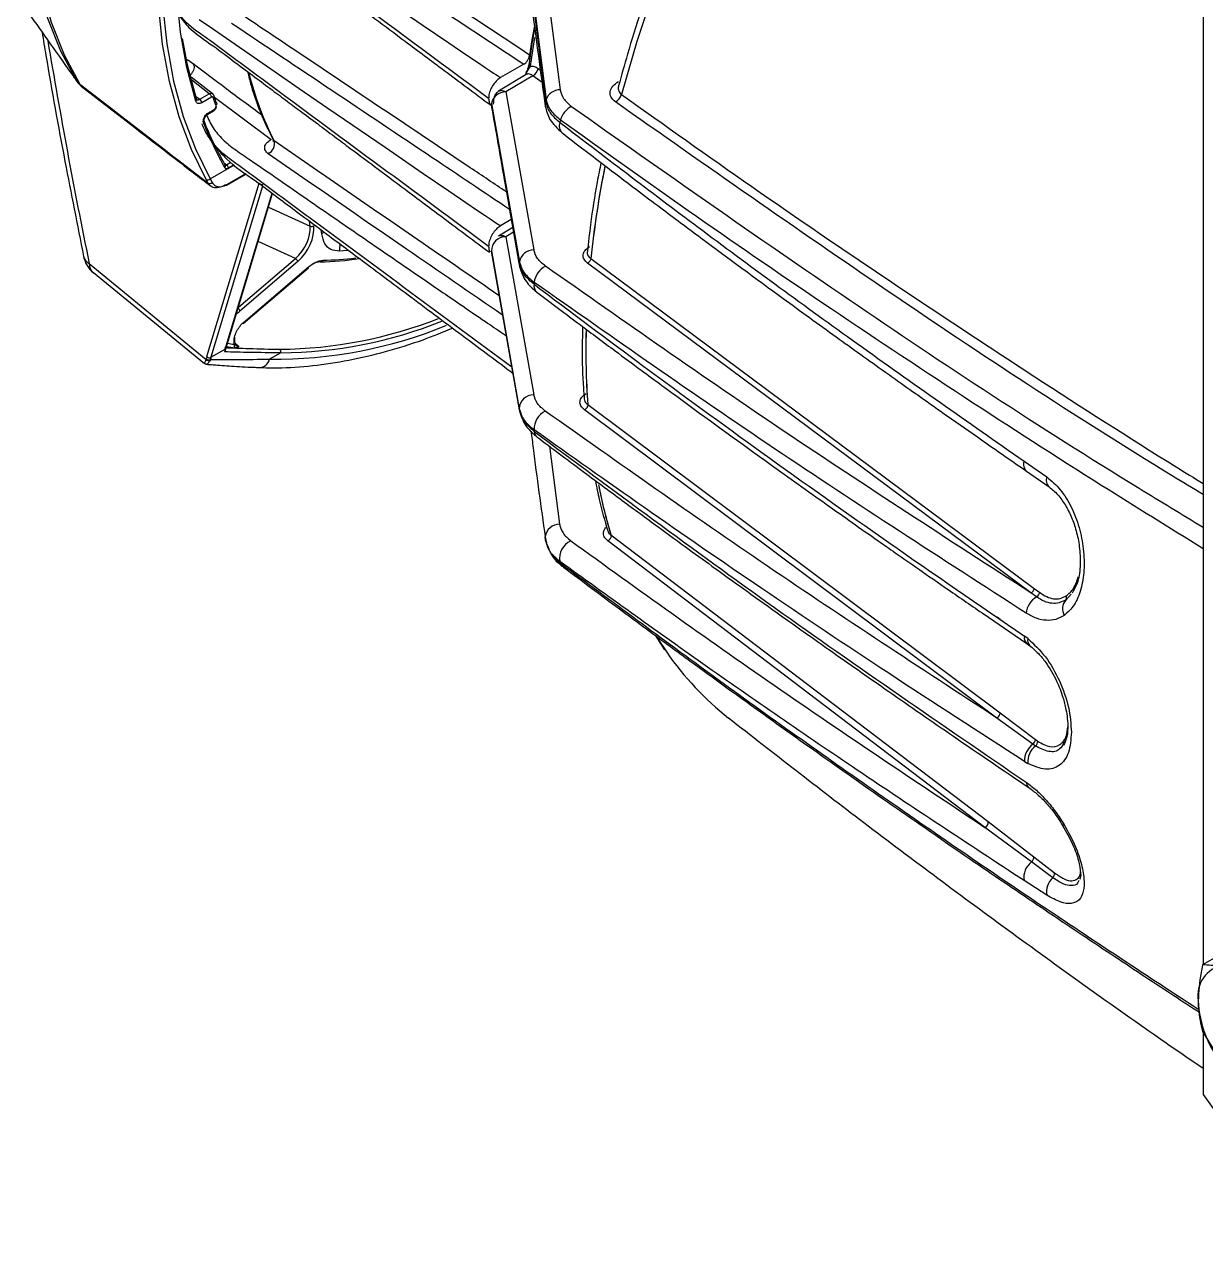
# Model space of a CAD drawing. Extents: x 16.5 to 113.1, y 4.4 to 84.5.
# Drawn here: x 18.168 to 22.336, y 64.563 to 68.869 of the extents above; entities that cross this region are included whole.
import ezdxf

# ---------------------------------------------------------------- set-up
doc = ezdxf.new("R2010")
doc.units = 0
doc.header["$MEASUREMENT"] = 0
doc.layers.add('OBJECT', color=7, linetype='CONTINUOUS')

msp = doc.modelspace()

# ---------------------------------------------------------------- linework, layer by layer
at = {"layer": 'OBJECT'}
for p, q in [((22.3276, 72.4194), (22.3276, 65.5518)), ((18.9119, 69.4033), (19.9299, 68.7278)), ((19.9845, 69.2124), (20.0583, 68.638)), ((19.9338, 69.1738), (20.0069, 68.5956)), ((19.9357, 69.1803), (20.0086, 68.603)), ((19.9299, 68.7278), (19.8485, 68.6809)), ((19.9406, 68.7003), (19.9539, 68.7216)), ((19.9805, 68.7133), (19.9887, 68.7074)), ((18.3422, 68.6831), (18.3514, 68.6703)), ((18.3441, 68.6803), (18.3422, 68.6831)), ((18.3441, 68.6803), (18.3534, 68.6674)), ((18.3534, 68.6674), (18.3514, 68.6703)), ((18.8308, 68.6248), (18.7563, 68.6819)), ((18.8204, 68.624), (18.7588, 68.6713)), ((19.9381, 68.6919), (19.8403, 68.6326)), ((19.9617, 68.6875), (19.8665, 68.6307)), ((19.9366, 68.6906), (19.933, 68.6883)), ((19.9946, 68.6639), (19.9617, 68.6875)), ((18.8307, 68.6246), (18.8333, 68.6228)), ((19.8665, 68.6307), (19.9655, 68.0734)), ((18.7717, 68.6154), (18.7864, 68.6044)), ((18.7864, 68.6044), (18.8204, 68.624)), ((18.8275, 68.6118), (18.7935, 68.5921)), ((18.8439, 68.5831), (18.8343, 68.6101)), ((18.8386, 68.6122), (19.0385, 68.4624)), ((19.9143, 68.026), (19.8158, 68.5884)), ((19.8159, 68.589), (19.9147, 68.0309)), ((18.815, 68.5522), (18.8357, 68.5641)), ((18.817, 68.5568), (18.8372, 68.5684)), ((19.0385, 68.4624), (19.0365, 68.4613)), ((18.8234, 68.3236), (18.9087, 68.3729)), ((18.8721, 68.38), (18.8809, 68.3732)), ((18.8809, 68.3732), (18.8964, 68.3821)), ((18.9086, 68.373), (18.8879, 68.361)), ((18.8234, 68.3236), (18.8302, 68.3112)), ((18.8826, 68.3016), (18.951, 68.341)), ((18.8846, 68.305), (18.9492, 68.3423)), ((18.816, 68.3088), (18.8092, 68.321)), ((18.8119, 67.6963), (18.9964, 68.308)), ((19.0084, 68.2979), (18.8262, 67.6939)), ((18.8765, 67.7229), (19.0423, 68.2726)), ((18.8795, 67.7269), (19.0438, 68.2714)), ((19.0293, 68.2234), (19.1759, 68.1566)), ((19.1759, 68.1566), (19.1739, 68.1742)), ((19.8909, 68.1521), (19.8403, 68.1214)), ((19.886, 68.1799), (19.8485, 68.1583)), ((19.2171, 68.1295), (19.2156, 68.1431)), ((19.8938, 68.1357), (19.8665, 68.1194)), ((19.8665, 68.1194), (19.9651, 67.5619)), ((19.1241, 68.0427), (18.9928, 68.1025)), ((19.3096, 68.0713), (19.279, 68.0689)), ((19.8158, 68.0693), (19.9143, 67.5126)), ((19.9147, 67.5082), (19.8159, 68.0687)), ((18.3965, 68.0246), (18.809, 67.6864)), ((18.9228, 67.8704), (19.1241, 68.0427)), ((19.1326, 68.0318), (18.9286, 67.8572)), ((21.7196, 66.8628), (20.1553, 68.0266)), ((20.1668, 68.0425), (21.7311, 66.8787)), ((18.4113, 67.9932), (18.8031, 67.672)), ((18.94, 67.813), (19.1699, 68.0098)), ((18.9406, 67.8165), (19.1705, 68.0133)), ((18.8262, 67.6939), (18.8765, 67.7229)), ((18.9108, 67.7456), (18.9251, 67.7326)), ((18.809, 67.6864), (18.8098, 67.6889)), ((18.8242, 67.6866), (18.8229, 67.6835)), ((19.0722, 67.7097), (19.0333, 67.6873)), ((18.803, 67.6716), (18.8034, 67.6724)), ((21.5994, 66.4213), (20.1443, 67.5088)), ((20.1557, 67.5273), (20.1557, 67.5264)), ((20.1559, 67.5272), (21.611, 66.4395)), ((20.1559, 67.5262), (20.1559, 67.5272)), ((20.021, 67.3799), (20.0564, 67.1053)), ((21.6954, 67.328), (21.7757, 67.2718)), ((21.7042, 67.2924), (21.784, 67.2366)), ((20.0054, 67.0608), (20.0112, 67.0322)), ((20.0115, 67.0346), (20.0135, 67.0288)), ((21.5572, 66.0354), (20.2265, 67.0467)), ((20.2375, 67.0675), (20.238, 67.0642)), ((20.2377, 67.0674), (21.5685, 66.0556)), ((20.2382, 67.0641), (20.2377, 67.0674)), ((20.0131, 67.0265), (20.0224, 67.0096)), ((21.7395, 66.8485), (21.7196, 66.8628)), ((21.7311, 66.8787), (21.7506, 66.8642)), ((21.8687, 66.8693), (21.8651, 66.8616)), ((21.8424, 66.8376), (21.8302, 66.8322)), ((21.8621, 66.8584), (21.8424, 66.8376)), ((21.611, 66.7686), (21.6008, 66.7767)), ((20.3934, 66.7134), (20.427, 66.662)), ((20.398, 66.7082), (20.4343, 66.6535)), ((21.709, 66.7014), (21.6967, 66.7103)), ((21.7066, 66.6834), (21.7162, 66.6764)), ((21.611, 66.4395), (21.7353, 66.3454)), ((21.7261, 66.3288), (21.5994, 66.4213)), ((21.7353, 66.3454), (21.7437, 66.3393)), ((21.7355, 66.3224), (21.7261, 66.3288)), ((21.8407, 66.3398), (21.8351, 66.3318)), ((21.6967, 66.2682), (21.709, 66.2609)), ((21.5685, 66.0556), (21.7298, 65.9319)), ((21.7216, 65.9137), (21.5572, 66.0354)), ((21.7965, 65.8579), (21.7216, 65.9137)), ((21.7298, 65.9319), (21.8033, 65.8749)), ((21.7757, 65.7959), (21.6954, 65.8475)), ((22.4761, 65.6375), (22.3257, 65.5507)), ((22.3257, 65.315), (22.3983, 65.1959)), ((22.3276, 65.3119), (22.3276, 65.0929))]:
    msp.add_line(p, q, dxfattribs=at)
at = {"layer": 'OBJECT', "flags": 128}
for points in [[(22.1343, 71.3128), (21.9901, 71.2128), (21.8472, 71.1023), (21.7064, 70.9817), (21.5681, 70.8517), (21.4332, 70.7128), (21.3022, 70.5657), (21.1757, 70.411), (21.0543, 70.2496), (20.9386, 70.0821), (20.829, 69.9093), (20.7262, 69.732), (20.6306, 69.551), (20.5427, 69.3673), (20.4628, 69.1816), (20.3913, 68.9947), (20.3285, 68.8077), (20.2748, 68.6213)], [(18.3514, 68.6703), (18.2961, 68.7745), (18.2503, 68.8888), (18.2144, 69.0126), (18.1886, 69.1451), (18.173, 69.2854), (18.1678, 69.4327), (18.173, 69.5859), (18.1886, 69.7442), (18.2144, 69.9065), (18.2503, 70.0717), (18.2961, 70.2389), (18.3514, 70.407)], [(18.3638, 70.3979), (18.3083, 70.2295), (18.2624, 70.0619), (18.2265, 69.8963), (18.2006, 69.7336), (18.185, 69.575), (18.1798, 69.4213), (18.185, 69.2738), (18.2006, 69.1331), (18.2265, 69.0003), (18.2624, 68.8762), (18.3083, 68.7616), (18.3638, 68.6572)], [(18.8092, 68.321), (18.7569, 68.427), (18.7137, 68.5424), (18.6798, 68.6665), (18.6554, 68.7988), (18.6408, 68.9383), (18.6359, 69.0843), (18.6408, 69.236), (18.6554, 69.3925), (18.6798, 69.5528), (18.7137, 69.7161), (18.7569, 69.8814), (18.8092, 70.0478)], [(18.8234, 70.0433), (18.7713, 69.8776), (18.7283, 69.713), (18.6945, 69.5504), (18.6703, 69.3907), (18.6557, 69.2349), (18.6508, 69.0838), (18.6557, 68.9384), (18.6703, 68.7994), (18.6945, 68.6677), (18.7283, 68.5441), (18.7713, 68.4292), (18.8234, 68.3236)], [(18.773, 68.5977), (18.7415, 68.7159), (18.7189, 68.8416), (18.7052, 68.9741), (18.7007, 69.1126), (18.7052, 69.2563), (18.7189, 69.4046), (18.7415, 69.5564), (18.773, 69.711)], [(19.9508, 68.7601), (19.9121, 68.7858), (19.7576, 68.8883), (19.1393, 69.2986), (18.9342, 69.4347)], [(19.4406, 68.9574), (19.5755, 68.865), (19.6657, 68.8034), (19.726, 68.7624), (19.7663, 68.7351), (19.7933, 68.7169), (19.8114, 68.7048), (19.8235, 68.6967), (19.8316, 68.6914), (19.8371, 68.6878), (19.8408, 68.6855), (19.8432, 68.6839), (19.8449, 68.6828), (19.846, 68.6822), (19.8468, 68.6817), (19.8473, 68.6814), (19.8477, 68.6812), (19.8479, 68.6811), (19.8481, 68.681), (19.8482, 68.6809), (19.8483, 68.6809), (19.8484, 68.6809), (19.8484, 68.6809), (19.8484, 68.6809), (19.8485, 68.6809), (19.8485, 68.6809), (19.8485, 68.6809), (19.8485, 68.6809), (19.8485, 68.6809)], [(18.7847, 68.8863), (18.8356, 68.8512), (19.037, 68.7123), (19.1378, 68.6429), (19.2387, 68.5735), (19.4406, 68.4348), (19.5755, 68.3424), (19.6657, 68.2808), (19.726, 68.2398), (19.7663, 68.2125), (19.7933, 68.1943), (19.8114, 68.1822), (19.8235, 68.1742), (19.8316, 68.1688), (19.8371, 68.1652), (19.8408, 68.1629), (19.8432, 68.1613), (19.8449, 68.1603), (19.846, 68.1596), (19.8468, 68.1591), (19.8473, 68.1588), (19.8477, 68.1586), (19.8479, 68.1585), (19.8481, 68.1584), (19.8482, 68.1584), (19.8483, 68.1583), (19.8484, 68.1583), (19.8484, 68.1583), (19.8484, 68.1583), (19.8485, 68.1583), (19.8485, 68.1583), (19.8485, 68.1583), (19.8485, 68.1583), (19.8485, 68.1583)], [(19.9674, 68.8638), (19.9589, 68.8139), (19.9508, 68.7601)], [(18.7243, 68.8191), (18.7422, 68.7253), (18.7735, 68.6075)], [(19.9539, 68.7216), (19.9617, 68.7764), (19.969, 68.8222)], [(19.9406, 68.7003), (19.94, 68.7011), (19.9397, 68.7017), (19.9397, 68.7022), (19.9401, 68.7025), (19.9405, 68.7027)], [(18.3736, 68.6464), (18.3693, 68.6503), (18.3638, 68.6572)], [(19.8158, 68.5884), (19.8158, 68.5796), (19.8166, 68.5756)], [(20.0069, 68.5956), (20.0054, 68.586), (20.0059, 68.5795)], [(18.8766, 68.3719), (18.8762, 68.3725), (18.8752, 68.3735)], [(19.2248, 68.1366), (19.2237, 68.1352), (19.2171, 68.1295)], [(19.9143, 68.026), (19.9145, 68.0173), (19.9153, 68.0137)], [(19.9147, 67.5082), (19.9163, 67.5006), (19.9166, 67.4999)], [(20.0069, 67.0499), (20.0054, 67.0594), (20.0054, 67.0608)], [(20.0706, 66.9534), (20.0695, 66.954), (20.0674, 66.9555)], [(21.8373, 66.0443), (21.8344, 66.043), (21.8324, 66.0425), (21.8315, 66.0425), (21.8314, 66.0426)], [(22.3276, 65.0929), (22.3985, 64.9943), (22.475, 64.9029), (22.5559, 64.8201), (22.64, 64.7472), (22.7261, 64.6852), (22.8129, 64.6351), (22.899, 64.5977), (22.9831, 64.5735), (23.0546, 64.5633)]]:
    msp.add_lwpolyline(points, dxfattribs=at)
at = {"layer": 'OBJECT'}
for centre, radius, start, end in [((19.9581, 68.73), 0.00944, 174.0203, 243.5323), ((19.9456, 68.7191), 0.0354, 297.0552, 350.6031), ((18.4024, 68.7062), 0.0624, 215.0931, 231.738), ((20.0929, 68.9829), 1.1687, 194.1491, 206.7183), ((19.9241, 68.7022), 0.0166, 315.9456, 353.4648), ((18.4347, 68.7256), 0.1, 215.5615, 232.3363), ((19.8675, 68.5779), 0.0528, 91.0022, 167.843), ((20.0592, 68.584), 0.0541, 90.9969, 159.3443), ((18.7688, 68.6031), 0.0069, 308.0273, 15.5186), ((18.7701, 68.603), 0.00563, 20.28, 53.0714), ((18.7781, 68.5914), 0.0154, 2.6019, 57.4), ((24.2994, 67.5761), 4.4119, 166.5399, 166.6398), ((20.2334, 68.6334), 0.0431, 297.2937, 343.7302), ((18.8123, 68.5561), 0.00477, 302.7187, 7.3932), ((20.1327, 68.5122), 0.0753, 117.2265, 165.1847), ((18.7956, 68.5253), 0.0073, 310.3856, 17.0716), ((19.8383, 68.9183), 1.1119, 201.0043, 209.9782), ((19.8342, 68.9267), 1.1071, 201.0041, 209.9785), ((20.0875, 68.5095), 0.0324, 156.5832, 226.9521), ((24.2676, 67.5365), 4.3238, 166.6967, 166.8202), ((19.0131, 68.4469), 0.0375, 293.9581, 16.481), ((18.8699, 68.3683), 0.00771, 313.4589, 28.4169), ((18.8725, 68.3603), 0.0154, 2.6537, 56.7687), ((23.8314, 67.6513), 3.6856, 168.776, 173.905), ((23.8021, 67.6556), 3.6557, 168.7882, 173.9256), ((18.8148, 68.3304), 0.0109, 239.0643, 321.8298), ((18.8218, 68.318), 0.0108, 237.5645, 321.1949), ((18.8806, 68.3059), 0.00477, 241.442, 295.0419), ((18.8802, 68.3053), 0.00443, 303.1439, 356.779), ((19.005, 68.3152), 0.0112, 219.9597, 300.9574), ((19.1812, 68.1698), 0.0142, 248.4037, 303.9354), ((19.866, 68.0692), 0.0502, 89.4121, 179.9248), ((19.2182, 68.0875), 0.0636, 342.9495, 5.9649), ((19.9663, 68.0208), 0.0526, 90.9197, 168.9835), ((18.4748, 68.0697), 0.1, 191.5386, 230.6365), ((18.4139, 68.0585), 0.0382, 193.3469, 242.8347), ((18.4406, 68.0254), 0.0441, 181.0369, 227.7038), ((19.1135, 68.0257), 0.02, 17.6707, 58.034), ((19.1833, 69.2144), 1.184, 271.3649, 278.0923), ((19.2136, 68.0377), 0.00726, 252.8729, 348.3754), ((19.1931, 69.2067), 1.1708, 271.3532, 277.0648), ((23.6155, 67.7173), 3.714, 175.1565, 175.2318), ((19.1673, 68.012), 0.0034, 319.2353, 22.4135), ((20.0403, 67.9497), 0.074, 117.1104, 173.2549), ((19.9952, 67.9463), 0.0294, 169.3272, 228.4402), ((23.3953, 67.6705), 3.4405, 175.2008, 175.3118), ((18.91, 67.8515), 0.0195, 17.1752, 52.9658), ((18.9375, 67.8152), 0.0034, 319.2357, 22.4161), ((19.0502, 69.2873), 1.6001, 269.3957, 292.307), ((19.0567, 69.2827), 1.5604, 270.4575, 291.5289), ((19.0593, 69.2787), 1.569, 270.4682, 291.7634), ((22.8853, 67.718), 2.7363, 178.511, 183.9952), ((22.8842, 67.7178), 2.735, 178.546, 183.9961), ((18.8724, 67.7291), 0.00742, 302.9569, 342.8211), ((19.0794, 68.7754), 1.0616, 259.2384, 260.8677), ((19.0761, 68.7829), 1.0564, 259.5582, 260.8702), ((18.9184, 67.7352), 0.0109, 154.8931, 226.9477), ((19.0614, 67.7138), 0.0115, 339.206, 47.7578), ((18.8177, 67.6934), 0.0111, 218.9516, 297.893), ((18.8183, 67.6963), 0.0113, 221.003, 301.2743), ((18.8204, 67.7035), 0.0112, 219.965, 300.9559), ((18.9945, 67.6978), 0.0402, 273.0141, 344.7765), ((19.9647, 67.5114), 0.0505, 89.6487, 178.6563), ((22.6663, 67.7667), 2.7638, 185.2739, 185.3654), ((20.1472, 67.516), 0.0141, 52.187, 53.1368), ((20.0375, 67.4401), 0.0712, 116.1928, 181.4315), ((22.4857, 67.6665), 2.5297, 185.1751, 185.3118), ((19.9924, 67.4332), 0.0255, 181.9765, 231.0386), ((21.7248, 67.3164), 0.0316, 158.3781, 229.331), ((21.8052, 67.2602), 0.0316, 158.3663, 228.118), ((22.0582, 67.6162), 1.9016, 191.2754, 196.7699), ((22.0515, 67.6143), 1.8945, 191.276, 196.7803), ((20.0566, 67.0536), 0.0517, 90.1476, 172.0304), ((20.1236, 66.9854), 0.0671, 114.3534, 190.5241), ((20.2324, 67.0609), 0.0083, 50.8683, 52.5132), ((21.7397, 67.5129), 1.7665, 197.792, 198.0173), ((20.0821, 66.9737), 0.0234, 197.7476, 230.9092), ((21.7104, 66.8816), 0.0209, 296.0762, 352.0007), ((21.7298, 66.8672), 0.021, 297.4461, 351.8018), ((21.7797, 66.7826), 0.0773, 121.3911, 173.6443), ((21.8785, 66.8069), 0.0474, 139.6871, 209.5943), ((21.8323, 66.8466), 0.0135, 318.0948, 25.1795), ((21.7225, 66.7048), 0.0264, 167.8749, 240.4355), ((21.7332, 66.6948), 0.0251, 164.9287, 227.5819), ((21.3328, 67.2796), 1.0951, 214.8682, 231.6115), ((21.5908, 66.4396), 0.0202, 295.3153, 359.6635), ((21.7149, 66.3458), 0.0204, 303.4638, 358.8438), ((21.7715, 66.2693), 0.0748, 127.3147, 180.8474), ((21.7805, 66.2666), 0.0717, 128.8736, 184.5848), ((21.7241, 66.3384), 0.0196, 305.2618, 2.3787), ((21.7275, 66.1952), 0.0245, 181.3868, 233.2193), ((21.5495, 66.0529), 0.0192, 293.7437, 8.133), ((21.7638, 65.8587), 0.0693, 127.5624, 189.2919), ((21.711, 65.9294), 0.0189, 303.9027, 7.5301), ((21.785, 65.8723), 0.0184, 308.7664, 8.1638), ((21.8422, 65.8081), 0.0675, 132.498, 190.3863), ((22.4184, 65.4414), 0.1099, 100.5467, 189.2519), ((22.6932, 65.4414), 0.3837, 182.6393, 219.7721)]:
    msp.add_arc(centre, radius, start, end, dxfattribs=at)
for centre, major_axis, ratio, start_param, end_param in [((28.8124, 61.9063), (-8.6282, 14.9683), 0.435073, 0.861223, 0.917403), ((19.1078, 68.1089), (0.0493, 0.0817), 0.585518, 4.181653, 5.634383), ((19.1148, 68.1049), (0.0533, 0.0909), 0.577768, 4.173548, 5.626278), ((18.9115, 67.9308), (0.0533, 0.0915), 0.573148, 3.993982, 4.166151), ((19.1785, 67.3629), (-0.2497, 0.4332), 0.432227, 0.388525, 0.424422), ((19.1204, 67.3294), (-0.2547, 0.4418), 0.435073, 0.388522, 0.415571), ((19.1282, 67.3339), (-0.2497, 0.4332), 0.432227, 0.388525, 0.415574)]:
    msp.add_ellipse(centre, major_axis=major_axis, ratio=ratio, start_param=start_param, end_param=end_param, dxfattribs=at)
for points, knots in [([(20.7545, 69.8224), (20.7216, 69.764), (20.6756, 69.6823), (20.6125, 69.5597), (20.561, 69.4548), (20.5032, 69.3287), (20.4468, 69.1955), (20.3923, 69.0555), (20.3415, 68.9109), (20.2984, 68.7755), (20.275, 68.6889), (20.2649, 68.6515)], [0, 0, 0, 0, 0.154604, 0.216478, 0.319191, 0.42556, 0.53941, 0.657958, 0.780079, 0.904879, 1, 1, 1, 1]), ([(18.719, 69.4167), (18.7283, 69.4041), (18.7562, 69.3662), (18.834, 69.3174), (18.9095, 69.2583), (18.9792, 69.2068), (19.0403, 69.1611), (19.0955, 69.1199), (19.1518, 69.0778), (19.2095, 69.0347), (19.2686, 68.9905), (19.3327, 68.9427), (19.4133, 68.8825), (19.5213, 68.8018), (19.6572, 68.7003), (19.757, 68.6257), (19.8109, 68.5854)], [0, 0, 0, 0, 0.039013, 0.116989, 0.187189, 0.249574, 0.304149, 0.353036, 0.399261, 0.456788, 0.509625, 0.559942, 0.630891, 0.728723, 0.853442, 1, 1, 1, 1]), ([(19.8061, 68.6074), (19.5516, 68.7952), (19.2717, 69.0018), (18.9671, 69.2274), (18.8902, 69.2836), (18.8163, 69.3407), (18.7502, 69.3822), (18.7272, 69.411), (18.7215, 69.4182)], [0, 0, 0, 0, 0.697915, 0.767706, 0.837498, 0.90729, 0.97702, 1, 1, 1, 1]), ([(19.9317, 69.1565), (19.9421, 69.0694), (19.9649, 68.877), (19.9914, 68.6848), (20.0059, 68.5795)], [0, 0, 0, 0, 0.452506, 1, 1, 1, 1]), ([(18.1825, 68.9083), (18.2079, 68.8723), (18.2609, 68.7972), (18.3144, 68.7221), (18.3422, 68.6831)], [0, 0, 0, 0, 0.480479, 1, 1, 1, 1]), ([(18.7123, 68.9024), (18.7233, 68.8871), (18.7526, 68.8465), (18.833, 68.7953), (18.9088, 68.7363), (18.9785, 68.6848), (19.0397, 68.6389), (19.0949, 68.5977), (19.1512, 68.5556), (19.209, 68.5125), (19.2682, 68.4683), (19.3323, 68.4204), (19.413, 68.3601), (19.5211, 68.2794), (19.6563, 68.1783), (19.7555, 68.1043), (19.8087, 68.0645)], [0, 0, 0, 0, 0.046619, 0.124136, 0.193928, 0.255949, 0.310207, 0.358809, 0.404765, 0.461958, 0.514488, 0.564512, 0.635047, 0.73231, 0.856303, 1, 1, 1, 1]), ([(19.8061, 68.0848), (19.5516, 68.2726), (19.2717, 68.4792), (18.9671, 68.7049), (18.8902, 68.761), (18.8162, 68.8181), (18.7486, 68.861), (18.7245, 68.8914), (18.7176, 68.9002)], [0, 0, 0, 0, 0.694451, 0.763896, 0.833341, 0.902787, 0.972171, 1, 1, 1, 1]), ([(19.8688, 68.2774), (19.8262, 68.3059), (19.5785, 68.4717), (19.2627, 68.6832), (18.9895, 68.8662), (18.9213, 68.9118)], [0, 0, 0, 0, 0.134736, 0.784101, 1, 1, 1, 1]), ([(18.2301, 68.841), (18.2346, 68.8135), (18.2595, 68.6628), (18.307, 68.3998), (18.3545, 68.1615), (18.3768, 68.0497)], [0, 0, 0, 0, 0.105524, 0.580031, 1, 1, 1, 1]), ([(18.8989, 68.8732), (19.135, 68.7152), (19.4618, 68.4964), (19.7887, 68.2778), (19.8794, 68.2171)], [0, 0, 0, 0, 0.722415, 1, 1, 1, 1]), ([(19.9686, 68.8569), (19.9671, 68.849), (19.9587, 68.8063), (19.9534, 68.7645), (19.9491, 68.7305)], [0, 0, 0, 0, 0.18488, 1, 1, 1, 1]), ([(19.9299, 68.7278), (19.9323, 68.7295), (19.9371, 68.7328), (19.9434, 68.7407), (19.9483, 68.7498), (19.9502, 68.7564), (19.9507, 68.7597), (19.9508, 68.7601)], [0, 0, 0, 0, 0.242891, 0.4858, 0.728124, 0.969548, 1, 1, 1, 1]), ([(18.7637, 68.7289), (18.763, 68.7295), (18.7553, 68.7351), (18.7483, 68.7396), (18.742, 68.7438)], [0, 0, 0, 0, 0.093212, 1, 1, 1, 1]), ([(18.7637, 68.7289), (18.7639, 68.7287), (18.7647, 68.7274), (18.7663, 68.7235), (18.7669, 68.7163), (18.7649, 68.7071), (18.7602, 68.6983), (18.7558, 68.6924), (18.753, 68.6904), (18.7528, 68.6902)], [0, 0, 0, 0, 0.0215664, 0.1432219, 0.35327, 0.563265, 0.7732219, 0.9831836, 1, 1, 1, 1]), ([(19.0052, 68.5479), (18.9635, 68.5791), (18.8829, 68.6395), (18.8025, 68.6998), (18.7637, 68.7289)], [0, 0, 0, 0, 0.518178, 1, 1, 1, 1]), ([(19.9486, 68.7303), (19.9478, 68.7264), (19.9461, 68.7174), (19.9421, 68.7078), (19.9399, 68.7024)], [0, 0, 0, 0, 0.436573, 1, 1, 1, 1]), ([(19.9539, 68.7216), (19.9583, 68.7216), (19.967, 68.7216), (19.976, 68.7161), (19.9805, 68.7133)], [0, 0, 0, 0, 0.500343, 1, 1, 1, 1]), ([(18.9555, 68.7018), (18.9595, 68.6855), (18.9729, 68.6307), (19.0021, 68.55), (19.0316, 68.4901), (19.0451, 68.4627)], [0, 0, 0, 0, 0.1865, 0.627235, 1, 1, 1, 1]), ([(19.8485, 68.6809), (19.8441, 68.6779), (19.8349, 68.6716), (19.8224, 68.6565), (19.8125, 68.6387), (19.8069, 68.6214), (19.8063, 68.6115), (19.8061, 68.6074)], [0, 0, 0, 0, 0.19834, 0.412972, 0.627088, 0.843128, 1, 1, 1, 1]), ([(19.9358, 68.69), (19.9359, 68.6906), (19.9365, 68.6948), (19.9387, 68.6978), (19.9406, 68.7003)], [0, 0, 0, 0, 0.148963, 1, 1, 1, 1]), ([(19.9359, 68.6906), (19.9361, 68.6912), (19.9367, 68.693), (19.9372, 68.6926), (19.9374, 68.6923)], [0, 0, 0, 0, 0.35415, 1, 1, 1, 1]), ([(19.9617, 68.6875), (19.9592, 68.6893), (19.9542, 68.6927), (19.9467, 68.6941), (19.9406, 68.6934), (19.9376, 68.6913), (19.9366, 68.6906)], [0, 0, 0, 0, 0.295445, 0.582047, 0.868992, 1, 1, 1, 1]), ([(18.3638, 68.6572), (18.4045, 68.6259), (18.5551, 68.5097), (18.7059, 68.3936), (18.816, 68.3088)], [0, 0, 0, 0, 0.269854, 1, 1, 1, 1]), ([(18.3737, 68.6464), (18.4826, 68.5623), (18.6329, 68.4462), (18.7835, 68.3303), (18.8249, 68.2985)], [0, 0, 0, 0, 0.725287, 1, 1, 1, 1]), ([(18.8204, 68.624), (18.8204, 68.624), (18.8223, 68.6247), (18.8254, 68.6259), (18.8291, 68.6259), (18.8304, 68.6248), (18.8307, 68.6246)], [0, 0, 0, 0, 0.00016, 0.447258, 0.894335, 1, 1, 1, 1]), ([(19.8409, 68.633), (19.8374, 68.6303), (19.8307, 68.6251), (19.8253, 68.6125), (19.8229, 68.5998), (19.8227, 68.5913), (19.8226, 68.5876)], [0, 0, 0, 0, 0.297146, 0.574414, 0.814611, 1, 1, 1, 1]), ([(19.8407, 68.6326), (19.8418, 68.6333), (19.8446, 68.635), (19.8505, 68.6357), (19.8581, 68.6348), (19.8637, 68.6321), (19.8665, 68.6307)], [0, 0, 0, 0, 0.156124, 0.424595, 0.705887, 1, 1, 1, 1]), ([(20.0583, 68.638), (20.0611, 68.6273), (20.0669, 68.6059), (20.0877, 68.5881), (20.0982, 68.5792)], [0, 0, 0, 0, 0.498689, 1, 1, 1, 1]), ([(20.2532, 68.595), (20.2473, 68.6006), (20.2354, 68.6116), (20.2335, 68.6317), (20.2426, 68.6512), (20.2571, 68.6617), (20.2644, 68.6669)], [0, 0, 0, 0, 0.2497037, 0.4994833, 0.7493642, 1, 1, 1, 1]), ([(20.2648, 68.6515), (20.2645, 68.6509), (20.2628, 68.6474), (20.2631, 68.6412), (20.2646, 68.6336), (20.2685, 68.6267), (20.2727, 68.6231), (20.2748, 68.6213)], [0, 0, 0, 0, 0.059468, 0.312029, 0.551777, 0.780425, 1, 1, 1, 1]), ([(18.7935, 68.5921), (18.7911, 68.591), (18.7862, 68.5888), (18.7798, 68.5894), (18.7752, 68.5925), (18.7737, 68.5961), (18.773, 68.5977)], [0, 0, 0, 0, 0.266942, 0.533924, 0.799894, 1, 1, 1, 1]), ([(18.7761, 68.6036), (18.776, 68.6035), (18.7759, 68.6032), (18.7756, 68.6047), (18.7755, 68.605)], [0, 0, 0, 0, 0.771749, 1, 1, 1, 1]), ([(18.7761, 68.6037), (18.7769, 68.6031), (18.7788, 68.6018), (18.7825, 68.6022), (18.7852, 68.6037), (18.7864, 68.6044)], [0, 0, 0, 0, 0.305134, 0.686315, 1, 1, 1, 1]), ([(18.8204, 68.624), (18.8213, 68.6234), (18.8232, 68.622), (18.8255, 68.6188), (18.8272, 68.6152), (18.8274, 68.6129), (18.8275, 68.6118)], [0, 0, 0, 0, 0.250025, 0.500018, 0.750012, 1, 1, 1, 1]), ([(18.8343, 68.6101), (18.8339, 68.6107), (18.8333, 68.612), (18.8315, 68.6128), (18.8294, 68.6127), (18.8281, 68.6121), (18.8275, 68.6118)], [0, 0, 0, 0, 0.267369, 0.534668, 0.803788, 1, 1, 1, 1]), ([(18.8366, 68.6174), (18.8359, 68.6191), (18.8349, 68.6217), (18.8326, 68.6233), (18.8318, 68.6238)], [0, 0, 0, 0, 0.659422, 1, 1, 1, 1]), ([(18.8348, 68.62), (18.8354, 68.6193), (18.8367, 68.618), (18.8371, 68.6154), (18.8364, 68.6126), (18.835, 68.6109), (18.8343, 68.6101)], [0, 0, 0, 0, 0.250008, 0.500016, 0.74999, 1, 1, 1, 1]), ([(18.8477, 68.5867), (18.8464, 68.5904), (18.8426, 68.6005), (18.839, 68.6109), (18.8367, 68.6175)], [0, 0, 0, 0, 0.3604326, 1, 1, 1, 1]), ([(18.8372, 68.5684), (18.838, 68.5689), (18.8396, 68.5701), (18.8418, 68.5727), (18.8434, 68.5758), (18.8443, 68.5789), (18.8444, 68.5814), (18.8441, 68.5827), (18.8439, 68.5831)], [0, 0, 0, 0, 0.179187, 0.358388, 0.536764, 0.713443, 0.888561, 1, 1, 1, 1]), ([(18.8444, 68.5932), (18.845, 68.5925), (18.8463, 68.5912), (18.8468, 68.5885), (18.8461, 68.5857), (18.8446, 68.584), (18.8439, 68.5831)], [0, 0, 0, 0, 0.250016, 0.50001, 0.749998, 1, 1, 1, 1]), ([(19.8061, 68.6074), (19.8065, 68.6026), (19.8074, 68.5927), (19.8118, 68.584), (19.8161, 68.582), (19.8168, 68.5817)], [0, 0, 0, 0, 0.434822, 0.905365, 1, 1, 1, 1]), ([(19.8158, 68.5884), (19.8158, 68.5884), (19.8158, 68.5885), (19.8158, 68.5886), (19.8158, 68.5887), (19.8158, 68.5888), (19.8158, 68.5889), (19.8158, 68.589), (19.8158, 68.5891), (19.8158, 68.5891), (19.8158, 68.5891), (19.8158, 68.5891), (19.8158, 68.5891), (19.8159, 68.589), (19.8159, 68.589)], [0, 0, 0, 0, 0.14846, 0.270216, 0.325866, 0.380992, 0.499258, 0.560332, 0.615032, 0.666467, 0.718978, 0.77612, 0.84064, 1, 1, 1, 1]), ([(20.0069, 68.5956), (20.0108, 68.5824), (20.0185, 68.5565), (20.0448, 68.5336), (20.0577, 68.5224)], [0, 0, 0, 0, 0.509049, 1, 1, 1, 1]), ([(20.0086, 68.603), (20.0125, 68.59), (20.0203, 68.5643), (20.0468, 68.5423), (20.0598, 68.5315)], [0, 0, 0, 0, 0.506803, 1, 1, 1, 1]), ([(22.3276, 67.2094), (22.2909, 67.2316), (21.9076, 67.4638), (21.2103, 67.9234), (20.5721, 68.3713), (20.2532, 68.595)], [0, 0, 0, 0, 0.050243, 0.525532, 1, 1, 1, 1]), ([(20.2748, 68.6213), (20.4275, 68.5127), (20.7384, 68.2916), (21.2248, 67.9597), (21.7246, 67.6303), (22.0945, 67.3921), (22.2957, 67.2681), (22.3276, 67.2484)], [0, 0, 0, 0, 0.231262, 0.470911, 0.718956, 0.955443, 1, 1, 1, 1]), ([(18.8003, 68.5197), (18.7998, 68.5216), (18.7988, 68.5255), (18.7998, 68.533), (18.8027, 68.5407), (18.8071, 68.548), (18.8122, 68.5535), (18.8156, 68.5558), (18.817, 68.5568)], [0, 0, 0, 0, 0.173854, 0.347723, 0.521575, 0.696272, 0.872358, 1, 1, 1, 1]), ([(18.8025, 68.5274), (18.8025, 68.5274), (18.8025, 68.5275), (18.802, 68.5291), (18.8022, 68.5323), (18.8032, 68.5369), (18.8055, 68.5419), (18.8087, 68.5468), (18.8123, 68.5504), (18.8142, 68.5516), (18.8149, 68.5521)], [0, 0, 0, 0, 0.002427, 0.133003, 0.267716, 0.409014, 0.56146, 0.724154, 0.888628, 1, 1, 1, 1]), ([(18.8092, 68.5519), (18.8166, 68.5356), (18.8305, 68.5046), (18.866, 68.4618), (18.913, 68.425), (19.0158, 68.3563), (19.1322, 68.2745), (19.2669, 68.182), (19.4013, 68.0895), (19.5472, 67.9893), (19.6895, 67.8918), (19.7847, 67.8268), (19.8394, 67.7896), (19.864, 67.7728), (19.8686, 67.7698)], [0, 0, 0, 0, 0.050666, 0.096202, 0.141875, 0.187699, 0.369209, 0.459963, 0.550719, 0.732228, 0.853264, 0.934017, 0.987898, 1, 1, 1, 1]), ([(18.828, 68.5597), (18.831, 68.5612), (18.8359, 68.5636), (18.8424, 68.5701), (18.8457, 68.5753), (18.8461, 68.5785), (18.8462, 68.5792)], [0, 0, 0, 0, 0.408826, 0.667831, 0.928162, 1, 1, 1, 1]), ([(18.8372, 68.5684), (18.8371, 68.5674), (18.8368, 68.5655), (18.8359, 68.5638), (18.8351, 68.5638), (18.8351, 68.5638)], [0, 0, 0, 0, 0.4999098, 0.9998319, 1, 1, 1, 1]), ([(19.8166, 68.5756), (19.8314, 68.4909), (19.8641, 68.3036), (19.8972, 68.1163), (19.9153, 68.0138)], [0, 0, 0, 0, 0.452479, 1, 1, 1, 1]), ([(20.0059, 68.5795), (20.0099, 68.5638), (20.0187, 68.529), (20.0489, 68.5011), (20.0653, 68.4858)], [0, 0, 0, 0, 0.4546023, 1, 1, 1, 1]), ([(20.0982, 68.5792), (20.4232, 68.3505), (21.0736, 67.8928), (21.8223, 67.4001), (22.2519, 67.1402), (22.3276, 67.0945)], [0, 0, 0, 0, 0.45142, 0.903433, 1, 1, 1, 1]), ([(19.8882, 67.6586), (19.6495, 67.8349), (19.3853, 68.03), (19.096, 68.244), (19.0195, 68.3002), (18.9441, 68.3569), (18.8649, 68.4119), (18.8161, 68.4677), (18.8004, 68.5045), (18.7946, 68.5182)], [0, 0, 0, 0, 0.62689, 0.693687, 0.760485, 0.827282, 0.894021, 0.960358, 1, 1, 1, 1]), ([(20.0577, 68.5224), (20.225, 68.3949), (20.5692, 68.1324), (21.1146, 67.7339), (21.4984, 67.4657), (21.6954, 67.328)], [0, 0, 0, 0, 0.315, 0.648332, 1, 1, 1, 1]), ([(20.0598, 68.5315), (20.2093, 68.4248), (20.5132, 68.2077), (20.9881, 67.8821), (21.4751, 67.5589), (21.9231, 67.2699), (22.208, 67.0936), (22.3276, 67.0196)], [0, 0, 0, 0, 0.205677, 0.418391, 0.638146, 0.848185, 1, 1, 1, 1]), ([(19.0284, 68.4126), (19.028, 68.4129), (19.0234, 68.4161), (19.0165, 68.424), (19.0146, 68.437), (19.021, 68.4505), (19.0313, 68.4577), (19.0365, 68.4613)], [0, 0, 0, 0, 0.017764, 0.238768, 0.483249, 0.741845, 1, 1, 1, 1]), ([(19.0443, 68.4624), (19.0443, 68.4624), (19.0443, 68.4612), (19.0462, 68.4596), (19.0483, 68.458), (19.0489, 68.4576), (19.0491, 68.4575)], [0, 0, 0, 0, 0.05254, 0.744161, 0.931299, 1, 1, 1, 1]), ([(19.0444, 68.4622), (19.0444, 68.4622), (19.0445, 68.4619), (19.0459, 68.4573), (19.0451, 68.4558), (19.0447, 68.4549)], [0, 0, 0, 0, 0.001088, 0.3918942, 1, 1, 1, 1]), ([(19.8437, 67.9109), (19.7415, 67.9811), (19.4764, 68.1631), (19.2117, 68.3454), (19.0491, 68.4575)], [0, 0, 0, 0, 0.385213, 1, 1, 1, 1]), ([(20.0653, 68.4858), (20.1138, 68.4486), (20.2008, 68.3819), (20.3172, 68.2937), (20.4082, 68.2252), (20.4841, 68.1683), (20.6272, 68.0616), (20.8097, 67.9273), (21.0272, 67.7696), (21.1668, 67.6696), (21.2698, 67.5964), (21.3477, 67.5412), (21.447, 67.4713), (21.5679, 67.3867), (21.6562, 67.3256), (21.7039, 67.2926)], [0, 0, 0, 0, 0.091693, 0.164516, 0.21848, 0.261781, 0.305974, 0.484372, 0.598105, 0.703045, 0.737314, 0.783985, 0.843322, 0.915326, 1, 1, 1, 1]), ([(18.8344, 68.4482), (18.8489, 68.4295), (18.8862, 68.3814), (18.9772, 68.3231), (19.0583, 68.2602), (19.143, 68.1974), (19.2448, 68.1212), (19.3787, 68.0213), (19.5416, 67.8995), (19.716, 67.7693), (19.8359, 67.6797), (19.8918, 67.6379)], [0, 0, 0, 0, 0.060164, 0.154054, 0.228739, 0.291559, 0.388668, 0.513064, 0.664754, 0.843743, 1, 1, 1, 1]), ([(19.0284, 68.4126), (19.191, 68.3007), (19.4664, 68.111), (19.7424, 67.9217), (19.8555, 67.8442)], [0, 0, 0, 0, 0.590466, 1, 1, 1, 1]), ([(18.8761, 68.3726), (18.8762, 68.3725), (18.8768, 68.3719), (18.8782, 68.3718), (18.8798, 68.3724), (18.8807, 68.373), (18.8809, 68.3732)], [0, 0, 0, 0, 0.1056795, 0.4857258, 0.8744285, 1, 1, 1, 1]), ([(20.2025, 68.3809), (20.1979, 68.358), (20.183, 68.2845), (20.1668, 68.1795), (20.1582, 68.0986), (20.1548, 68.0667)], [0, 0, 0, 0, 0.214194, 0.690167, 1, 1, 1, 1]), ([(18.8879, 68.361), (18.8863, 68.3603), (18.8831, 68.3588), (18.8788, 68.3591), (18.8763, 68.3609), (18.8754, 68.3624), (18.8752, 68.3627)], [0, 0, 0, 0, 0.307027, 0.614096, 0.91965, 1, 1, 1, 1]), ([(18.8775, 68.3021), (18.8694, 68.2984), (18.8533, 68.2909), (18.8329, 68.292), (18.8214, 68.3001), (18.8169, 68.3074), (18.816, 68.3088)], [0, 0, 0, 0, 0.30705, 0.614017, 0.922363, 1, 1, 1, 1]), ([(18.8302, 68.3112), (18.8337, 68.3065), (18.8408, 68.2971), (18.8578, 68.2945), (18.8734, 68.2989), (18.8826, 68.3039), (18.8846, 68.305)], [0, 0, 0, 0, 0.304823, 0.60953, 0.915797, 1, 1, 1, 1]), ([(19.8485, 68.1583), (19.8441, 68.1553), (19.8349, 68.149), (19.8224, 68.1339), (19.8125, 68.1161), (19.8069, 68.0988), (19.8063, 68.089), (19.8061, 68.0848)], [0, 0, 0, 0, 0.198339, 0.412971, 0.627086, 0.843128, 1, 1, 1, 1]), ([(19.279, 68.0689), (19.2687, 68.0697), (19.2481, 68.0713), (19.2254, 68.0927), (19.2199, 68.117), (19.2171, 68.1295)], [0, 0, 0, 0, 0.327443, 0.654939, 1, 1, 1, 1]), ([(19.841, 68.1216), (19.8413, 68.1219), (19.8435, 68.1235), (19.8488, 68.1244), (19.857, 68.1239), (19.8633, 68.121), (19.8665, 68.1194)], [0, 0, 0, 0, 0.055337, 0.345773, 0.660666, 1, 1, 1, 1]), ([(19.8061, 68.0848), (19.8063, 68.0798), (19.8067, 68.072), (19.8102, 68.0672), (19.8114, 68.0656)], [0, 0, 0, 0, 0.6489, 1, 1, 1, 1]), ([(19.8159, 68.0687), (19.8159, 68.0688), (19.8158, 68.0689), (19.8158, 68.069), (19.8158, 68.069), (19.8158, 68.0691), (19.8158, 68.0692), (19.8158, 68.0692), (19.8158, 68.0693), (19.8158, 68.0694), (19.8158, 68.0694), (19.8158, 68.0694), (19.8158, 68.0694), (19.8158, 68.0693), (19.8158, 68.0693)], [0, 0, 0, 0, 0.156114, 0.220098, 0.277037, 0.329652, 0.38159, 0.436517, 0.497311, 0.615066, 0.669946, 0.725272, 0.848175, 1, 1, 1, 1]), ([(20.0066, 68.0156), (19.9961, 68.0243), (19.9752, 68.0417), (19.9687, 68.0629), (19.9655, 68.0734)], [0, 0, 0, 0, 0.50155, 1, 1, 1, 1]), ([(20.1553, 68.0266), (20.1504, 68.031), (20.1407, 68.0398), (20.138, 68.0558), (20.1443, 68.0717), (20.1559, 68.0801), (20.1617, 68.0844)], [0, 0, 0, 0, 0.249736, 0.499486, 0.74926, 1, 1, 1, 1]), ([(20.1542, 68.0668), (20.1542, 68.0667), (20.1524, 68.0622), (20.1554, 68.0531), (20.163, 68.046), (20.1667, 68.0426)], [0, 0, 0, 0, 0.0126587, 0.5168772, 1, 1, 1, 1]), ([(19.1705, 68.0133), (19.179, 68.0197), (19.1962, 68.0326), (19.2125, 68.035), (19.2207, 68.0362)], [0, 0, 0, 0, 0.494119, 1, 1, 1, 1]), ([(19.2115, 68.0307), (19.207, 68.0304), (19.1977, 68.0297), (19.1875, 68.0239), (19.1821, 68.0209)], [0, 0, 0, 0, 0.476915, 1, 1, 1, 1]), ([(19.9663, 67.9517), (19.9533, 67.9629), (19.9268, 67.9858), (19.9185, 68.0124), (19.9143, 68.026)], [0, 0, 0, 0, 0.488529, 1, 1, 1, 1]), ([(19.9147, 68.0309), (19.9189, 68.0176), (19.9271, 67.9913), (19.9537, 67.9693), (19.9668, 67.9584)], [0, 0, 0, 0, 0.503406, 1, 1, 1, 1]), ([(20.1668, 68.0425), (20.1665, 68.0409), (20.1659, 68.0378), (20.1632, 68.033), (20.1595, 68.029), (20.1567, 68.0274), (20.1553, 68.0266)], [0, 0, 0, 0, 0.241912, 0.499998, 0.758083, 1, 1, 1, 1]), ([(19.9153, 68.0138), (19.921, 67.996), (19.9316, 67.9629), (19.9617, 67.9365), (19.9757, 67.9243)], [0, 0, 0, 0, 0.536103, 1, 1, 1, 1]), ([(21.7196, 66.8628), (21.4273, 67.0515), (20.8426, 67.4289), (20.2853, 67.82), (20.0066, 68.0156)], [0, 0, 0, 0, 0.499931, 1, 1, 1, 1]), ([(19.9663, 67.9517), (20.095, 67.855), (20.3599, 67.6558), (20.7772, 67.3522), (21.224, 67.0345), (21.5365, 66.8202), (21.6967, 66.7103)], [0, 0, 0, 0, 0.22962, 0.472827, 0.72962, 1, 1, 1, 1]), ([(21.7029, 66.7911), (21.4046, 66.9834), (20.8118, 67.3654), (20.2472, 67.7616), (19.9668, 67.9584)], [0, 0, 0, 0, 0.50338, 1, 1, 1, 1]), ([(19.9757, 67.9243), (20.0269, 67.8856), (20.1189, 67.8162), (20.2419, 67.7245), (20.3381, 67.6532), (20.4183, 67.5941), (20.5695, 67.4831), (20.7623, 67.3434), (20.992, 67.1794), (21.1394, 67.0754), (21.2482, 66.9993), (21.3305, 66.9419), (21.4353, 66.8692), (21.563, 66.7813), (21.6562, 66.7178), (21.7065, 66.6834)], [0, 0, 0, 0, 0.091691, 0.164516, 0.21848, 0.261782, 0.305976, 0.484375, 0.598107, 0.703048, 0.737316, 0.783985, 0.843321, 0.915325, 1, 1, 1, 1]), ([(18.9085, 67.7399), (18.9082, 67.7412), (18.9071, 67.7473), (18.9077, 67.7601), (18.913, 67.7785), (18.9224, 67.7965), (18.9324, 67.8091), (18.9388, 67.8149), (18.9406, 67.8165)], [0, 0, 0, 0, 0.058792, 0.271056, 0.483025, 0.697281, 0.915745, 1, 1, 1, 1]), ([(18.9098, 67.7651), (18.9093, 67.7617), (18.9082, 67.7534), (18.9108, 67.743), (18.9164, 67.7349), (18.9223, 67.7333), (18.9251, 67.7326)], [0, 0, 0, 0, 0.193527, 0.466902, 0.739673, 1, 1, 1, 1]), ([(18.9962, 67.6577), (19.0178, 67.6573), (19.0797, 67.6561), (19.1848, 67.6631), (19.3121, 67.682), (19.4423, 67.7128), (19.5646, 67.7505), (19.6439, 67.783), (19.6786, 67.7972)], [0, 0, 0, 0, 0.100109, 0.287789, 0.475821, 0.664287, 0.85308, 1, 1, 1, 1]), ([(20.1378, 67.8023), (20.1371, 67.7765), (20.1352, 67.7027), (20.1374, 67.6176), (20.1426, 67.5599), (20.1437, 67.5471)], [0, 0, 0, 0, 0.295112, 0.844482, 1, 1, 1, 1]), ([(18.8741, 67.7283), (18.9022, 67.7271), (18.9589, 67.7246), (19.0322, 67.7231), (19.0691, 67.7223)], [0, 0, 0, 0, 0.4966512, 1, 1, 1, 1]), ([(18.8772, 67.7188), (18.8773, 67.7191), (18.878, 67.7219), (18.8788, 67.7246), (18.8795, 67.7269)], [0, 0, 0, 0, 0.125948, 1, 1, 1, 1]), ([(18.9085, 67.7399), (18.911, 67.7377), (18.9167, 67.733), (18.9218, 67.7321), (18.9251, 67.7326), (18.9251, 67.7326)], [0, 0, 0, 0, 0.450156, 0.993538, 1, 1, 1, 1]), ([(18.9251, 67.7326), (18.9251, 67.7326), (18.9238, 67.7302), (18.9217, 67.7266), (18.9136, 67.7271), (18.9109, 67.7273)], [0, 0, 0, 0, 0.0055, 0.675909, 1, 1, 1, 1]), ([(18.8034, 67.6724), (18.8037, 67.6724), (18.8042, 67.6725), (18.8075, 67.682), (18.809, 67.6864)], [0, 0, 0, 0, 0.542516, 1, 1, 1, 1]), ([(18.8229, 67.6835), (18.8206, 67.6797), (18.8149, 67.67), (18.8084, 67.6678), (18.8055, 67.6708), (18.8048, 67.6738), (18.8046, 67.6748), (18.8046, 67.6751), (18.8046, 67.6752)], [0, 0, 0, 0, 0.246968, 0.6162954, 0.888225, 0.9635354, 0.9961883, 1, 1, 1, 1]), ([(18.8242, 67.6866), (18.8544, 67.6864), (18.9152, 67.686), (18.9938, 67.6869), (19.0333, 67.6873)], [0, 0, 0, 0, 0.496568, 1, 1, 1, 1]), ([(18.8738, 67.7132), (18.8739, 67.7132), (18.8744, 67.7137), (18.8757, 67.7152), (18.8769, 67.7172), (18.8771, 67.7185), (18.8772, 67.7188)], [0, 0, 0, 0, 0.021734, 0.35066, 0.878775, 1, 1, 1, 1]), ([(19.0722, 67.7097), (19.0351, 67.71), (18.9606, 67.7106), (18.9029, 67.7123), (18.8738, 67.7132)], [0, 0, 0, 0, 0.497109, 1, 1, 1, 1]), ([(18.8093, 67.6694), (18.8174, 67.6689), (18.8435, 67.667), (18.9, 67.6631), (18.9548, 67.6593), (18.9902, 67.6584), (18.9966, 67.6582)], [0, 0, 0, 0, 0.163165, 0.52299, 0.914223, 1, 1, 1, 1]), ([(20.0061, 67.504), (19.9956, 67.5128), (19.9747, 67.5303), (19.9683, 67.5514), (19.9651, 67.5619)], [0, 0, 0, 0, 0.50157, 1, 1, 1, 1]), ([(20.1443, 67.5088), (20.1394, 67.5132), (20.1297, 67.5219), (20.127, 67.5379), (20.1331, 67.5537), (20.1446, 67.5622), (20.1504, 67.5664)], [0, 0, 0, 0, 0.249768, 0.499524, 0.749281, 1, 1, 1, 1]), ([(19.9143, 67.5126), (19.9185, 67.4987), (19.9268, 67.4715), (19.9533, 67.4492), (19.9663, 67.4383)], [0, 0, 0, 0, 0.511471, 1, 1, 1, 1]), ([(19.9668, 67.4323), (19.9537, 67.4438), (19.9271, 67.4669), (19.9189, 67.4944), (19.9147, 67.5082)], [0, 0, 0, 0, 0.496594, 1, 1, 1, 1]), ([(20.1437, 67.5471), (20.144, 67.5438), (20.1446, 67.5366), (20.1518, 67.5306), (20.1557, 67.5273)], [0, 0, 0, 0, 0.455979, 1, 1, 1, 1]), ([(20.1559, 67.5262), (20.1558, 67.5246), (20.1555, 67.5221), (20.1541, 67.5186), (20.1526, 67.516), (20.1507, 67.5136), (20.148, 67.5109), (20.1458, 67.5096), (20.1443, 67.5088)], [0, 0, 0, 0, 0.24273, 0.372399, 0.504166, 0.63532, 0.763244, 1, 1, 1, 1]), ([(19.9165, 67.5), (19.9226, 67.482), (19.9333, 67.4504), (19.9633, 67.4245), (19.9763, 67.4133)], [0, 0, 0, 0, 0.568308, 1, 1, 1, 1]), ([(21.5994, 66.4213), (21.3277, 66.5988), (20.7845, 66.9537), (20.2655, 67.3206), (20.0061, 67.504)], [0, 0, 0, 0, 0.500229, 1, 1, 1, 1]), ([(19.9558, 67.4334), (19.9582, 67.4136), (19.9733, 67.2893), (19.9907, 67.1651), (20.0054, 67.0608)], [0, 0, 0, 0, 0.159705, 1, 1, 1, 1]), ([(21.6967, 66.2682), (21.5365, 66.3715), (21.224, 66.5729), (20.7772, 66.8722), (20.3599, 67.1587), (20.095, 67.3469), (19.9663, 67.4383)], [0, 0, 0, 0, 0.27038, 0.527173, 0.77038, 1, 1, 1, 1]), ([(19.9668, 67.4323), (20.2472, 67.2242), (20.8118, 66.8052), (21.4046, 66.3991), (21.7029, 66.1946)], [0, 0, 0, 0, 0.49662, 1, 1, 1, 1]), ([(19.9763, 67.4133), (20.0291, 67.3737), (20.1292, 67.2987), (20.2718, 67.193), (20.3979, 67.1003), (20.5074, 67.0205), (20.6, 66.9534), (20.6783, 66.8969), (20.766, 66.8339), (20.8806, 66.7521), (21.037, 66.6414), (21.2292, 66.5069), (21.4579, 66.3486), (21.6238, 66.236), (21.7127, 66.1756)], [0, 0, 0, 0, 0.094184, 0.178279, 0.25229, 0.31622, 0.370071, 0.413844, 0.452487, 0.522312, 0.611971, 0.721467, 0.850805, 1, 1, 1, 1]), ([(20.1826, 67.2593), (20.187, 67.2367), (20.1988, 67.1753), (20.2158, 67.118), (20.2266, 67.0817)], [0, 0, 0, 0, 0.366847, 1, 1, 1, 1]), ([(21.7757, 67.2718), (21.7922, 67.2578), (21.825, 67.2298), (21.8637, 67.1664), (21.8916, 67.0943), (21.9068, 67.0174), (21.9091, 66.942), (21.8979, 66.874), (21.8746, 66.8172), (21.8497, 66.7947), (21.8373, 66.7835)], [0, 0, 0, 0, 0.125399, 0.250033, 0.374937, 0.500007, 0.625107, 0.75017, 0.875155, 1, 1, 1, 1]), ([(21.7841, 67.2366), (21.7944, 67.228), (21.8149, 67.2111), (21.8418, 67.1733), (21.8638, 67.13), (21.881, 67.0801), (21.8925, 67.0229), (21.8953, 66.9605), (21.888, 66.9034), (21.8746, 66.8797), (21.8687, 66.8693)], [0, 0, 0, 0, 0.114353, 0.22686, 0.337108, 0.446107, 0.571315, 0.714765, 0.874347, 1, 1, 1, 1]), ([(20.0564, 67.1053), (20.0593, 67.0946), (20.0649, 67.0732), (20.0856, 67.0554), (20.096, 67.0465)], [0, 0, 0, 0, 0.498606, 1, 1, 1, 1]), ([(20.2265, 67.0467), (20.2216, 67.0512), (20.2119, 67.0602), (20.2103, 67.0765), (20.2144, 67.0889), (20.2214, 67.0944), (20.2228, 67.0956)], [0, 0, 0, 0, 0.306866, 0.61383, 0.920869, 1, 1, 1, 1]), ([(20.2272, 67.0819), (20.2273, 67.0805), (20.2277, 67.0753), (20.2333, 67.0708), (20.2375, 67.0675)], [0, 0, 0, 0, 0.252823, 1, 1, 1, 1]), ([(20.0577, 66.9732), (20.0448, 66.9844), (20.0185, 67.0072), (20.0108, 67.0355), (20.0069, 67.0499)], [0, 0, 0, 0, 0.490951, 1, 1, 1, 1]), ([(20.096, 67.0465), (20.3334, 66.8757), (20.8095, 66.5333), (21.3075, 66.2016), (21.5572, 66.0354)], [0, 0, 0, 0, 0.498752, 1, 1, 1, 1]), ([(20.2382, 67.0641), (20.238, 67.0624), (20.2378, 67.0598), (20.2363, 67.0562), (20.2342, 67.0528), (20.2309, 67.0491), (20.2279, 67.0475), (20.2265, 67.0467)], [0, 0, 0, 0, 0.251191, 0.383289, 0.515914, 0.77076, 1, 1, 1, 1]), ([(20.0598, 66.9666), (20.0461, 66.978), (20.0255, 66.995), (20.0192, 67.0182), (20.0156, 67.027), (20.0147, 67.0292)], [0, 0, 0, 0, 0.6050571, 0.9028562, 1, 1, 1, 1]), ([(20.0277, 66.9999), (20.0297, 66.9959), (20.0381, 66.9792), (20.0547, 66.9658), (20.0673, 66.9555)], [0, 0, 0, 0, 0.240066, 1, 1, 1, 1]), ([(21.6954, 65.8475), (21.4984, 65.977), (21.1146, 66.2292), (20.5692, 66.6048), (20.225, 66.8527), (20.0577, 66.9732)], [0, 0, 0, 0, 0.351668, 0.685, 1, 1, 1, 1]), ([(22.3117, 65.392), (22.1316, 65.5101), (21.749, 65.7613), (21.1798, 66.1528), (20.6076, 66.5589), (20.24, 66.8325), (20.0598, 66.9666)], [0, 0, 0, 0, 0.231034, 0.491147, 0.750677, 1, 1, 1, 1]), ([(20.0706, 66.9534), (20.1361, 66.9043), (20.2578, 66.8132), (20.4279, 66.6877), (20.5706, 66.5834), (20.6876, 66.4987), (20.7882, 66.4263), (20.8823, 66.3591), (21.0347, 66.2508), (21.2471, 66.1016), (21.5067, 65.9224), (21.7541, 65.7544), (21.9814, 65.6021), (22.1602, 65.4841), (22.2686, 65.413), (22.3055, 65.389), (22.3131, 65.3841)], [0, 0, 0, 0, 0.091394, 0.169729, 0.235019, 0.287274, 0.329576, 0.371807, 0.414711, 0.535339, 0.656432, 0.759178, 0.860398, 0.952733, 0.990285, 1, 1, 1, 1]), ([(21.8446, 66.8523), (21.8538, 66.8601), (21.8719, 66.8755), (21.882, 66.9047), (21.887, 66.9191)], [0, 0, 0, 0, 0.507613, 1, 1, 1, 1]), ([(21.7506, 66.8642), (21.7588, 66.8587), (21.7754, 66.8478), (21.8, 66.8412), (21.8237, 66.8416), (21.8376, 66.8487), (21.8446, 66.8523)], [0, 0, 0, 0, 0.249686, 0.500038, 0.748854, 1, 1, 1, 1]), ([(21.8302, 66.8322), (21.8265, 66.8304), (21.8153, 66.8249), (21.7937, 66.8249), (21.7668, 66.8313), (21.7486, 66.8428), (21.7395, 66.8485)], [0, 0, 0, 0, 0.137489, 0.424017, 0.712372, 1, 1, 1, 1]), ([(21.8373, 66.7835), (21.8276, 66.7781), (21.8081, 66.7672), (21.7744, 66.7644), (21.739, 66.7711), (21.7149, 66.7845), (21.7029, 66.7911)], [0, 0, 0, 0, 0.251427, 0.50031, 0.75055, 1, 1, 1, 1]), ([(21.709, 66.7014), (21.7304, 66.6815), (21.773, 66.6417), (21.8228, 66.5533), (21.8564, 66.4578), (21.8607, 66.4001), (21.8628, 66.3713)], [0, 0, 0, 0, 0.250566, 0.500351, 0.750175, 1, 1, 1, 1]), ([(21.7162, 66.6764), (21.7262, 66.6678), (21.7456, 66.6511), (21.7786, 66.6101), (21.8096, 66.557), (21.832, 66.4989), (21.8434, 66.4541), (21.849, 66.4168), (21.8504, 66.3819), (21.8465, 66.3473), (21.8389, 66.3331), (21.8348, 66.3256)], [0, 0, 0, 0, 0.100452, 0.193913, 0.35623, 0.485967, 0.581605, 0.658013, 0.752699, 0.867349, 1, 1, 1, 1]), ([(20.6526, 66.4219), (20.811, 66.2983), (21.141, 66.0409), (21.6533, 65.6618), (22.0532, 65.373), (22.2806, 65.2174), (22.3276, 65.1853)], [0, 0, 0, 0, 0.290039, 0.603907, 0.918117, 1, 1, 1, 1]), ([(21.7437, 66.3393), (21.7586, 66.3312), (21.7884, 66.3151), (21.8235, 66.3242), (21.8455, 66.3498), (21.8484, 66.3791), (21.8494, 66.3897)], [0, 0, 0, 0, 0.281619, 0.56276, 0.843289, 1, 1, 1, 1]), ([(21.8628, 66.3713), (21.8607, 66.3457), (21.8564, 66.2946), (21.8227, 66.2496), (21.773, 66.2337), (21.7303, 66.2518), (21.709, 66.2609)], [0, 0, 0, 0, 0.24993, 0.499886, 0.749919, 1, 1, 1, 1]), ([(21.8351, 66.3318), (21.8308, 66.3245), (21.819, 66.3041), (21.784, 66.2983), (21.7516, 66.3144), (21.7355, 66.3224)], [0, 0, 0, 0, 0.2193928, 0.6090844, 1, 1, 1, 1]), ([(21.7029, 66.1946), (21.715, 66.1857), (21.739, 66.1679), (21.7746, 66.1315), (21.8082, 66.0901), (21.8276, 66.0595), (21.8373, 66.0443)], [0, 0, 0, 0, 0.250785, 0.500021, 0.750018, 1, 1, 1, 1]), ([(21.7127, 66.1756), (21.7228, 66.1681), (21.7431, 66.1531), (21.7743, 66.1214), (21.8046, 66.0844), (21.8225, 66.0566), (21.8315, 66.0425)], [0, 0, 0, 0, 0.244741, 0.492319, 0.744746, 1, 1, 1, 1]), ([(21.8373, 66.0443), (21.8497, 66.0218), (21.8746, 65.9768), (21.8979, 65.9108), (21.9091, 65.8531), (21.9068, 65.8075), (21.8916, 65.7771), (21.8637, 65.7643), (21.825, 65.7686), (21.7922, 65.7868), (21.7757, 65.7959)], [0, 0, 0, 0, 0.124845, 0.24983, 0.374893, 0.499993, 0.625062, 0.749967, 0.874601, 1, 1, 1, 1]), ([(21.8314, 66.0426), (21.8439, 66.0202), (21.8685, 65.976), (21.89, 65.9159), (21.8933, 65.8883), (21.895, 65.8749)], [0, 0, 0, 0, 0.345041, 0.681671, 1, 1, 1, 1]), ([(21.8033, 65.8749), (21.8147, 65.867), (21.8376, 65.8512), (21.8652, 65.8446), (21.8843, 65.8528), (21.894, 65.8649), (21.8944, 65.8771), (21.8944, 65.8781)], [0, 0, 0, 0, 0.244549, 0.489373, 0.734241, 0.979134, 1, 1, 1, 1]), ([(21.895, 65.8749), (21.895, 65.8744), (21.8971, 65.8627), (21.8943, 65.8576), (21.8916, 65.8528)], [0, 0, 0, 0, 0.041038, 1, 1, 1, 1]), ([(21.8893, 65.8482), (21.8878, 65.8447), (21.8828, 65.8329), (21.864, 65.828), (21.8345, 65.8331), (21.8092, 65.8496), (21.7965, 65.8579)], [0, 0, 0, 0, 0.123056, 0.414314, 0.706653, 1, 1, 1, 1]), ([(22.3257, 65.5507), (22.3237, 65.5415), (22.3144, 65.4977), (22.3119, 65.4564), (22.3099, 65.4237)], [0, 0, 0, 0, 0.211002, 1, 1, 1, 1]), ([(22.3983, 65.5495), (22.3962, 65.5493), (22.3666, 65.5468), (22.3454, 65.5488), (22.3257, 65.5507)], [0, 0, 0, 0, 0.070213, 1, 1, 1, 1]), ([(22.3099, 65.4237), (22.3101, 65.4146), (22.3108, 65.3751), (22.3192, 65.3411), (22.3257, 65.315)], [0, 0, 0, 0, 0.2318492, 1, 1, 1, 1])]:
    msp.add_open_spline(points, degree=3, knots=knots, dxfattribs=at)

doc.saveas('drawing.dxf')
